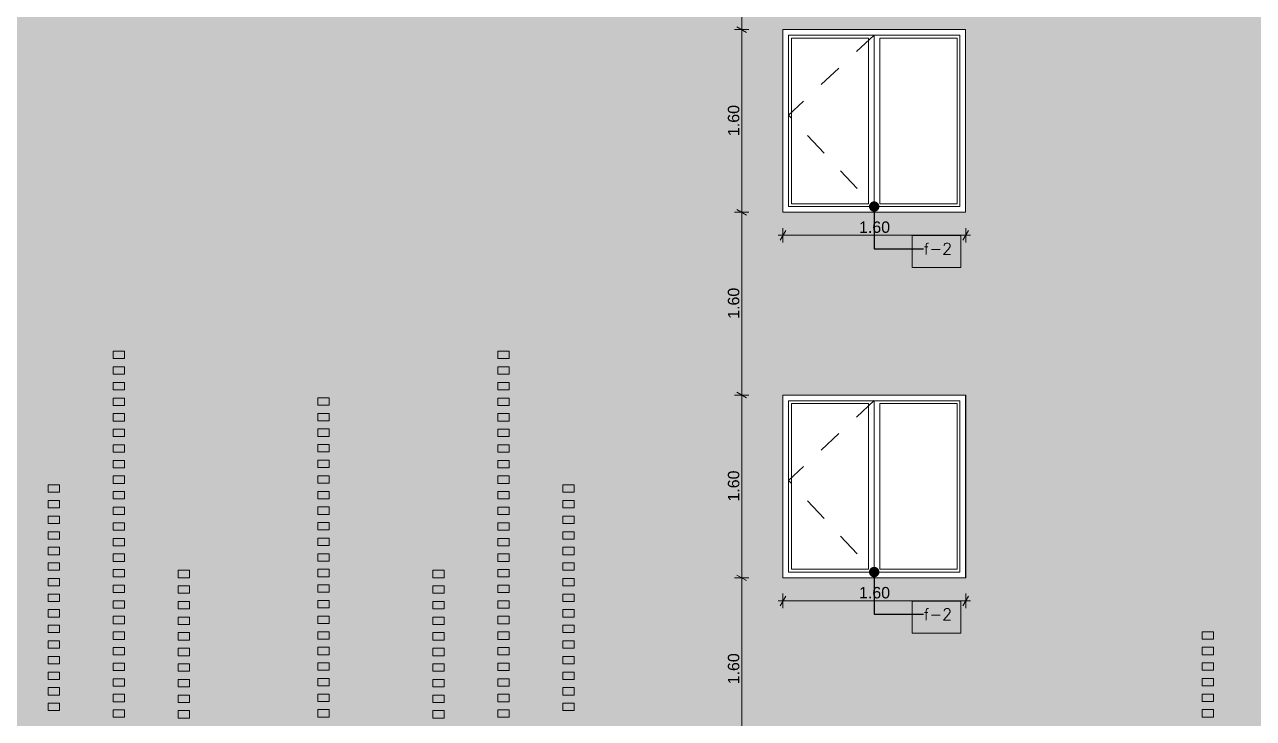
# Model space of a CAD drawing. Header units: millimetres. Extents: x 475616349 to 476941521, y 4620115302 to 4621446928.
# Drawn here: x 476663618 to 476674379, y 4620478910 to 4620484984 of the extents above; entities that cross this region are included whole.
import ezdxf

# ---------------------------------------------------------------- set-up
doc = ezdxf.new("R2010")
doc.units = ezdxf.units.MM
doc.header["$MEASUREMENT"] = 0
doc.linetypes.add('Dashed', pattern=[423.333333, 211.666667, -211.666667])
for name, color, linetype, lineweight in [('0_Pen_No__7_Pen_No__250', 7, 'Continuous', 0), ('2D Drafting - General_Pen_No__7_Pen_No__250', 7, 'Continuous', 0), ('New_2D Drafting - General_Pen_No__2_Pen_No__250', 7, 'Continuous', 0), ('New_2D Drafting - General_Pen_No__30_Pen_No__9_Pen_No__9_Pen_No__7', 7, 'Continuous', 0), ('New_Structural - Bearing_Pen_No__250', 7, 'Continuous', 0), ('New_zoma_Pen_No__4', 7, 'Continuous', 0), ('New_zoma_Pen_No__7', 7, 'Continuous', 0), ('Structural - Bearing_Pen_No__7_Pen_No__7_Pen_No__250', 7, 'Continuous', 0), ('zoma_Pen_No__142', 142, 'Continuous', 0)]:
    doc.layers.add(name, color=color, linetype=linetype, lineweight=lineweight)
doc.layers.add('New_2D Drafting - General_Pen_No__30_Pen_No__9_Pen_No__9_Pen_No__254', color=7, linetype='Continuous', lineweight=0, true_color=0xcccccc)
doc.layers.add('New_zoma', color=7, linetype='Continuous')
doc.layers.add('zoma', color=7, linetype='Continuous')
doc.styles.add('GENERATED_STYLE_1', font='arial.ttf')
doc.styles.add('GENERATED_STYLE_2', font='arial.ttf')
doc.dimstyles.new('GENERATED_STYLE__1', dxfattribs={"dimtxt": 200, "dimasz": 64.421331, "dimexe": 0.18, "dimexo": 3, "dimgap": 0.09, "dimtad": 1, "dimtih": 1, "dimtoh": 1, "dimlfac": 0.001, "dimzin": 0, "dimdsep": 46, "dimtxsty": 'GENERATED_STYLE_2', "dimblk": 'ARROWHEAD_2', "dimblk1": 'ARROWHEAD_2', "dimblk2": 'ARROWHEAD_2', "dimcen": 0.09, "dimclrd": 142, "dimclre": 142, "dimclrt": 142, "dimadec": 0, "dimazin": 0, "dimtfac": 1, "dimtdec": 4, "dimtmove": 0, "dimatfit": 3, "dimfxl": 1, "dimtolj": 1, "dimtzin": 0, "dimarcsym": 0})
doc.dimstyles.new('GENERATED_STYLE__18', dxfattribs={"dimtxt": 100, "dimasz": 64.421331, "dimexe": 0.18, "dimexo": 3, "dimgap": 0.09, "dimtad": 1, "dimtih": 1, "dimtoh": 1, "dimlfac": 0.001, "dimzin": 0, "dimdsep": 46, "dimtxsty": 'GENERATED_STYLE_1', "dimblk": 'ARROWHEAD_2', "dimblk1": 'ARROWHEAD_2', "dimblk2": 'ARROWHEAD_2', "dimcen": 0.09, "dimclrd": 7, "dimclre": 7, "dimclrt": 7, "dimadec": 0, "dimazin": 0, "dimtfac": 1, "dimtdec": 4, "dimtmove": 0, "dimatfit": 3, "dimfxl": 1, "dimtolj": 1, "dimtzin": 0, "dimarcsym": 0})
doc.dimstyles.new('GENERATED_STYLE__19', dxfattribs={"dimtxt": 100, "dimasz": 64.421331, "dimexe": 0.18, "dimexo": 3, "dimgap": 0.09, "dimtad": 1, "dimlfac": 0.001, "dimzin": 0, "dimdsep": 46, "dimtxsty": 'GENERATED_STYLE_1', "dimblk": 'ARROWHEAD_2', "dimblk1": 'ARROWHEAD_2', "dimblk2": 'ARROWHEAD_2', "dimcen": 0.09, "dimclrd": 7, "dimclre": 7, "dimclrt": 7, "dimadec": 0, "dimazin": 0, "dimtfac": 1, "dimtdec": 4, "dimtmove": 0, "dimatfit": 3, "dimfxl": 1, "dimtolj": 1, "dimtzin": 0, "dimarcsym": 0})
doc.dimstyles.new('GENERATED_STYLE__48', dxfattribs={"dimtxt": 0.18, "dimasz": 182.4, "dimexe": 0.18, "dimexo": 0.0625, "dimgap": 0.09, "dimtad": 0, "dimtih": 1, "dimtoh": 1, "dimdec": 4, "dimzin": 0, "dimdsep": 46, "dimcen": 0.09, "dimadec": 0, "dimazin": 0, "dimtfac": 1, "dimtdec": 4, "dimtmove": 0, "dimatfit": 3, "dimldrblk": 'ARROWHEAD_11', "dimfxl": 1, "dimtolj": 1, "dimtzin": 0, "dimarcsym": 0})

# ---------------------------------------------------------------- blocks, each defined once
blk = doc.blocks.new('*D192', base_point=(476577134, 4620325126))
at = {"layer": 'zoma_Pen_No__142', "color": 142, "linetype": 'Continuous', "lineweight": 0, "transparency": 16777216}
for p, q in [((476672234, 4620468749), (476672283, 4620468834)), ((476672259, 4620468855), (476672259, 4620468728)), ((476678734, 4620468749), (476678783, 4620468834)), ((476678758, 4620468855), (476678758, 4620468728)), ((476678758, 4620468791), (476672259, 4620468791))]:
    blk.add_line(p, q, dxfattribs=at)
at = {"layer": 'zoma_Pen_No__142', "color": 142, "lineweight": 0, "transparency": 16777216, "char_height": 200, "attachment_point": 7, "style": 'GENERATED_STYLE_2'}
for s, insert in [('\\A1;{\\pql;\\fArial CYR|b0|i0|c204|p34;0.40}', (476672283, 4620468831)), ('\\A1;{\\pql;\\fArial CYR|b0|i0|c204|p34;6.50}', (476675242, 4620468831))]:
    blk.add_mtext(s, dxfattribs=dict(at, insert=insert))
blk = doc.blocks.new('ARROWHEAD_2')
at = {"color": 0, "linetype": 'Continuous', "lineweight": 0}
for p, q in [((0, 0), (-1, 0)), ((-0.38, -0.66), (0.38, 0.66))]:
    blk.add_line(p, q, dxfattribs=at)
blk = doc.blocks.new('*D193', base_point=(476577134, 4620325126))
at = {"layer": 'zoma_Pen_No__142', "color": 142, "linetype": 'Continuous', "lineweight": 0, "transparency": 16777216}
for p, q in [((476671835, 4620468749), (476671884, 4620468834)), ((476671859, 4620468855), (476671859, 4620468728)), ((476672234, 4620468749), (476672283, 4620468834)), ((476672259, 4620468855), (476672259, 4620468728)), ((476672259, 4620468791), (476671859, 4620468791))]:
    blk.add_line(p, q, dxfattribs=at)
blk = doc.blocks.new('*D1081', base_point=(476577134, 4620325126))
at = {"layer": 'New_zoma_Pen_No__4', "color": 7, "linetype": 'Continuous', "lineweight": 0, "transparency": 16777216}
for p, q in [((476669961, 4620480141), (476669834, 4620480141)), ((476669855, 4620480165), (476669940, 4620480116)), ((476669898, 4620478541), (476669898, 4620480141)), ((476669961, 4620478541), (476669834, 4620478541)), ((476669855, 4620478565), (476669940, 4620478516))]:
    blk.add_line(p, q, dxfattribs=at)
at = {"layer": 'New_zoma_Pen_No__7', "color": 7, "lineweight": 0, "transparency": 16777216, "insert": (476669878, 4620479208), "char_height": 100, "attachment_point": 7, "rotation": 90, "style": 'GENERATED_STYLE_1'}
blk.add_mtext('\\A1;{\\pql;\\fArial|b0|i0|c0|p34;1.60}', dxfattribs=at)
blk = doc.blocks.new('*D1082', base_point=(476577134, 4620325126))
at = {"layer": 'New_zoma_Pen_No__4', "color": 7, "linetype": 'Continuous', "lineweight": 0, "transparency": 16777216}
for p, q in [((476669961, 4620481741), (476669834, 4620481741)), ((476669855, 4620481765), (476669940, 4620481716)), ((476669898, 4620480141), (476669898, 4620481741)), ((476669961, 4620480141), (476669834, 4620480141)), ((476669855, 4620480165), (476669940, 4620480116))]:
    blk.add_line(p, q, dxfattribs=at)
at = {"layer": 'New_zoma_Pen_No__7', "color": 7, "lineweight": 0, "transparency": 16777216, "insert": (476669878, 4620480808), "char_height": 100, "attachment_point": 7, "rotation": 90, "style": 'GENERATED_STYLE_1'}
blk.add_mtext('\\A1;{\\pql;\\fArial|b0|i0|c0|p34;1.60}', dxfattribs=at)
blk = doc.blocks.new('*D1083', base_point=(476577134, 4620325126))
at = {"layer": 'New_zoma_Pen_No__4', "color": 7, "linetype": 'Continuous', "lineweight": 0, "transparency": 16777216}
for p, q in [((476669961, 4620483341), (476669834, 4620483341)), ((476669855, 4620483365), (476669940, 4620483316)), ((476669898, 4620481741), (476669898, 4620483341)), ((476669961, 4620481741), (476669834, 4620481741)), ((476669855, 4620481765), (476669940, 4620481716))]:
    blk.add_line(p, q, dxfattribs=at)
at = {"layer": 'New_zoma_Pen_No__7', "color": 7, "lineweight": 0, "transparency": 16777216, "insert": (476669878, 4620482408), "char_height": 100, "attachment_point": 7, "rotation": 90, "style": 'GENERATED_STYLE_1'}
blk.add_mtext('\\A1;{\\pql;\\fArial|b0|i0|c0|p34;1.60}', dxfattribs=at)
blk = doc.blocks.new('*D1084', base_point=(476577134, 4620325126))
at = {"layer": 'New_zoma_Pen_No__4', "color": 7, "linetype": 'Continuous', "lineweight": 0, "transparency": 16777216}
for p, q in [((476669855, 4620484965), (476669940, 4620484916)), ((476669961, 4620484941), (476669834, 4620484941)), ((476669898, 4620483341), (476669898, 4620484941)), ((476669961, 4620483341), (476669834, 4620483341)), ((476669855, 4620483365), (476669940, 4620483316))]:
    blk.add_line(p, q, dxfattribs=at)
at = {"layer": 'New_zoma_Pen_No__7', "color": 7, "lineweight": 0, "transparency": 16777216, "insert": (476669878, 4620484008), "char_height": 100, "attachment_point": 7, "rotation": 90, "style": 'GENERATED_STYLE_1'}
blk.add_mtext('\\A1;{\\pql;\\fArial|b0|i0|c0|p34;1.60}', dxfattribs=at)
blk = doc.blocks.new('*D1085', base_point=(476577134, 4620325126))
at = {"layer": 'New_zoma_Pen_No__4', "color": 7, "linetype": 'Continuous', "lineweight": 0, "transparency": 16777216}
for p, q in [((476669961, 4620486040), (476669834, 4620486040)), ((476669940, 4620486016), (476669855, 4620486065)), ((476669898, 4620486040), (476669898, 4620486082)), ((476669898, 4620484941), (476669898, 4620486040)), ((476669855, 4620484965), (476669940, 4620484916)), ((476669961, 4620484941), (476669834, 4620484941))]:
    blk.add_line(p, q, dxfattribs=at)
at = {"layer": 'New_zoma_Pen_No__7', "color": 7, "lineweight": 0, "transparency": 16777216, "insert": (476669878, 4620485358), "char_height": 100, "attachment_point": 7, "rotation": 90, "style": 'GENERATED_STYLE_1'}
blk.add_mtext('\\A1;{\\pql;\\fArial|b0|i0|c0|p34;1.10}', dxfattribs=at)
blk = doc.blocks.new('*D1090', base_point=(476577134, 4620325126))
at = {"layer": 'New_zoma_Pen_No__4', "color": 7, "linetype": 'Continuous', "lineweight": 0, "transparency": 16777216}
for p, q in [((476670217, 4620479939), (476670259, 4620479939)), ((476670283, 4620479981), (476670234, 4620479896)), ((476670259, 4620479875), (476670259, 4620480002)), ((476670259, 4620479939), (476671859, 4620479939)), ((476671834, 4620479896), (476671883, 4620479981)), ((476671859, 4620479875), (476671859, 4620480002)), ((476671859, 4620479939), (476671900, 4620479939))]:
    blk.add_line(p, q, dxfattribs=at)
at = {"layer": 'New_zoma_Pen_No__7', "color": 7, "lineweight": 0, "transparency": 16777216, "insert": (476670925, 4620479959), "char_height": 100, "attachment_point": 7, "style": 'GENERATED_STYLE_1'}
blk.add_mtext('\\A1;{\\pql;\\fArial|b0|i0|c0|p34;1.60}', dxfattribs=at)
blk = doc.blocks.new('*D1091', base_point=(476577134, 4620325126))
at = {"layer": 'New_zoma_Pen_No__4', "color": 7, "linetype": 'Continuous', "lineweight": 0, "transparency": 16777216}
for p, q in [((476670217, 4620483139), (476670259, 4620483139)), ((476670283, 4620483181), (476670234, 4620483096)), ((476670259, 4620483075), (476670259, 4620483202)), ((476670259, 4620483139), (476671859, 4620483139)), ((476671834, 4620483096), (476671883, 4620483181)), ((476671859, 4620483075), (476671859, 4620483202)), ((476671859, 4620483139), (476671900, 4620483139))]:
    blk.add_line(p, q, dxfattribs=at)
at = {"layer": 'New_zoma_Pen_No__7', "color": 7, "lineweight": 0, "transparency": 16777216, "insert": (476670925, 4620483159), "char_height": 100, "attachment_point": 7, "style": 'GENERATED_STYLE_1'}
blk.add_mtext('\\A1;{\\pql;\\fArial|b0|i0|c0|p34;1.60}', dxfattribs=at)
blk = doc.blocks.new('ARROWHEAD_11')
at = {"color": 0, "linetype": 'Continuous', "lineweight": 0}
blk.add_line((0, 0), (-1, 0), dxfattribs=at)
at = {"color": 0, "linetype": 'Continuous', "lineweight": 0, "const_width": 0.25, "flags": 128}
blk.add_lwpolyline([(-0.125, 0, 1), (0.125, 0, 1)], format="xyb", close=True, dxfattribs=at)

msp = doc.modelspace()

# ---------------------------------------------------------------- hatches: boundary and pattern name
at = {"layer": 'New_2D Drafting - General_Pen_No__30_Pen_No__9_Pen_No__9_Pen_No__254', "linetype": 'Continuous', "lineweight": 0, "true_color": 0xcccccc}
h = msp.add_hatch(dxfattribs=at)
h.set_pattern_fill('BRICK___RUNNING_BOND', color=254, style=0, pattern_type=2)
h.set_pattern_definition([(180, (476668558.68, 4620481050.07), (0, 66.64), []), (90, (476668558.68, 4620481050.07), (244.8, 0), [66.64, -66.64]), (90, (476668436.28, 4620481116.7), (244.8, 0), [66.64, -66.64])])
h.paths.add_polyline_path([(476661388.326, 4620485580.856), (476661388.319, 4620475470.855), (476661458.723, 4620475470.855), (476661458.723, 4620472841.511), (476661463.277, 4620472840.855), (476679158.384, 4620472840.855), (476679228.383, 4620472840.855), (476679228.383, 4620476040.844), (476679228.383, 4620486040.451), (476661388.326, 4620486040.447)])
h.paths.add_polyline_path([(476670258.087, 4620478540.855), (476671858.52, 4620478540.855), (476671858.52, 4620476940.855), (476670258.087, 4620476940.855)], flags=0)
h.paths.add_polyline_path([(476670258.52, 4620483340.854), (476671858.52, 4620483340.854), (476671858.52, 4620484940.854), (476670258.52, 4620484940.854)], flags=0)
h.paths.add_polyline_path([(476671858.953, 4620480140.855), (476670258.52, 4620480140.855), (476670258.52, 4620481740.855), (476671858.953, 4620481740.855)], flags=0)
h.paths.add_polyline_path([(476671858.52, 4620473740.854), (476671858.52, 4620475340.855), (476670258.52, 4620475340.855), (476670258.52, 4620473740.854)], flags=0)

# ---------------------------------------------------------------- linework, layer by layer
at = {"layer": '0_Pen_No__7_Pen_No__250', "color": 7, "linetype": 'Continuous', "lineweight": 0, "flags": 128}
for points in [[(476670258.52, 4620484940.855), (476671858.52, 4620484940.855), (476671858.52, 4620483340.855), (476670258.52, 4620483340.855)], [(476670258.52, 4620481740.855), (476671858.52, 4620481740.855), (476671858.52, 4620480140.855), (476670258.52, 4620480140.855)]]:
    msp.add_lwpolyline(points, close=True, dxfattribs=at)
at = {"layer": '2D Drafting - General_Pen_No__7_Pen_No__250', "color": 7, "linetype": 'Dashed', "lineweight": 0, "flags": 128}
for points in [[(476671058.143, 4620484891.45), (476670307.972, 4620484191.634), (476671057.706, 4620483390.855)], [(476671058.143, 4620481691.45), (476670307.972, 4620480991.634), (476671057.706, 4620480190.855)]]:
    msp.add_lwpolyline(points, dxfattribs=at)
at = {"layer": 'New_2D Drafting - General_Pen_No__2_Pen_No__250', "color": 7, "linetype": 'Continuous', "lineweight": 0, "flags": 128}
for points in [[(476671390.357, 4620483136.486), (476671815.357, 4620483136.486), (476671815.357, 4620482856.798), (476671390.357, 4620482856.798)], [(476671390.357, 4620479936.486), (476671815.357, 4620479936.486), (476671815.357, 4620479656.798), (476671390.357, 4620479656.798)]]:
    msp.add_lwpolyline(points, close=True, dxfattribs=at)
at = {"layer": 'New_2D Drafting - General_Pen_No__30_Pen_No__9_Pen_No__9_Pen_No__7', "color": 7, "linetype": 'Continuous', "lineweight": 0, "flags": 128}
for points in [[(476670258.52, 4620483340.854), (476671858.52, 4620483340.854), (476671858.52, 4620484940.854), (476670258.52, 4620484940.854)], [(476671858.953, 4620480140.855), (476670258.52, 4620480140.855), (476670258.52, 4620481740.855), (476671858.953, 4620481740.855)]]:
    msp.add_lwpolyline(points, close=True, dxfattribs=at)
at = {"layer": 'New_Structural - Bearing_Pen_No__250', "color": 7, "linetype": 'Continuous', "lineweight": 0}
for p, q in [((476664393.813, 4620482124.277), (476664493.486, 4620482124.277)), ((476664393.813, 4620482059.277), (476664393.813, 4620482124.277)), ((476664393.813, 4620482059.277), (476664493.486, 4620482059.277)), ((476664493.486, 4620482059.277), (476664493.486, 4620482124.277)), ((476667761.335, 4620482059.277), (476667761.335, 4620482124.277)), ((476667861.007, 4620482124.277), (476667761.335, 4620482124.277)), ((476667861.007, 4620482059.277), (476667761.335, 4620482059.277)), ((476667861.007, 4620482059.277), (476667861.007, 4620482124.277)), ((476664393.813, 4620481987.76), (476664493.486, 4620481987.76)), ((476664393.813, 4620481922.76), (476664393.813, 4620481987.76)), ((476664493.486, 4620481922.76), (476664493.486, 4620481987.76)), ((476667761.335, 4620481922.76), (476667761.335, 4620481987.76)), ((476667861.007, 4620481987.76), (476667761.335, 4620481987.76)), ((476667861.007, 4620481922.76), (476667861.007, 4620481987.76)), ((476664393.813, 4620481922.76), (476664493.486, 4620481922.76)), ((476664393.813, 4620481851.243), (476664493.486, 4620481851.243)), ((476664393.813, 4620481786.243), (476664393.813, 4620481851.243)), ((476664493.486, 4620481786.243), (476664493.486, 4620481851.243)), ((476667861.007, 4620481922.76), (476667761.335, 4620481922.76)), ((476667761.335, 4620481786.243), (476667761.335, 4620481851.243)), ((476667861.007, 4620481851.243), (476667761.335, 4620481851.243)), ((476667861.007, 4620481786.243), (476667861.007, 4620481851.243)), ((476664393.813, 4620481786.243), (476664493.486, 4620481786.243)), ((476667861.007, 4620481786.243), (476667761.335, 4620481786.243)), ((476664393.813, 4620481714.725), (476664493.486, 4620481714.725)), ((476664393.813, 4620481649.725), (476664393.813, 4620481714.725)), ((476664393.813, 4620481649.725), (476664493.486, 4620481649.725)), ((476664493.486, 4620481649.725), (476664493.486, 4620481714.725)), ((476666186.277, 4620481651.753), (476666186.277, 4620481716.753)), ((476666285.949, 4620481716.753), (476666186.277, 4620481716.753)), ((476666285.949, 4620481651.753), (476666186.277, 4620481651.753)), ((476666285.949, 4620481651.753), (476666285.949, 4620481716.753)), ((476667761.335, 4620481649.725), (476667761.335, 4620481714.725)), ((476667861.007, 4620481714.725), (476667761.335, 4620481714.725)), ((476667861.007, 4620481649.725), (476667761.335, 4620481649.725)), ((476667861.007, 4620481649.725), (476667861.007, 4620481714.725)), ((476664393.813, 4620481578.208), (476664493.486, 4620481578.208)), ((476664393.813, 4620481513.208), (476664393.813, 4620481578.208)), ((476664393.813, 4620481513.208), (476664493.486, 4620481513.208)), ((476664493.486, 4620481513.208), (476664493.486, 4620481578.208)), ((476666186.277, 4620481515.236), (476666186.277, 4620481580.236)), ((476666285.949, 4620481580.236), (476666186.277, 4620481580.236)), ((476666285.949, 4620481515.236), (476666186.277, 4620481515.236)), ((476666285.949, 4620481515.236), (476666285.949, 4620481580.236)), ((476667761.335, 4620481513.208), (476667761.335, 4620481578.208)), ((476667861.007, 4620481578.208), (476667761.335, 4620481578.208)), ((476667861.007, 4620481513.208), (476667761.335, 4620481513.208)), ((476667861.007, 4620481513.208), (476667861.007, 4620481578.208)), ((476664393.813, 4620481441.691), (476664493.486, 4620481441.691)), ((476664393.813, 4620481376.691), (476664393.813, 4620481441.691)), ((476664493.486, 4620481376.691), (476664493.486, 4620481441.691)), ((476666186.277, 4620481378.719), (476666186.277, 4620481443.719)), ((476666285.949, 4620481443.719), (476666186.277, 4620481443.719)), ((476666285.949, 4620481378.719), (476666285.949, 4620481443.719)), ((476667761.335, 4620481376.691), (476667761.335, 4620481441.691)), ((476667861.007, 4620481441.691), (476667761.335, 4620481441.691)), ((476667861.007, 4620481376.691), (476667861.007, 4620481441.691)), ((476664393.813, 4620481376.691), (476664493.486, 4620481376.691)), ((476664393.813, 4620481305.173), (476664493.486, 4620481305.173)), ((476664393.813, 4620481240.173), (476664393.813, 4620481305.173)), ((476664493.486, 4620481240.173), (476664493.486, 4620481305.173)), ((476666285.949, 4620481378.719), (476666186.277, 4620481378.719)), ((476666186.277, 4620481242.201), (476666186.277, 4620481307.201)), ((476666285.949, 4620481307.201), (476666186.277, 4620481307.201)), ((476666285.949, 4620481242.201), (476666285.949, 4620481307.201)), ((476667861.007, 4620481376.691), (476667761.335, 4620481376.691)), ((476667761.335, 4620481240.173), (476667761.335, 4620481305.173)), ((476667861.007, 4620481305.173), (476667761.335, 4620481305.173)), ((476667861.007, 4620481240.173), (476667861.007, 4620481305.173)), ((476664393.813, 4620481240.173), (476664493.486, 4620481240.173)), ((476666285.949, 4620481242.201), (476666186.277, 4620481242.201)), ((476667861.007, 4620481240.173), (476667761.335, 4620481240.173)), ((476664393.813, 4620481168.656), (476664493.486, 4620481168.656)), ((476664393.813, 4620481103.656), (476664393.813, 4620481168.656)), ((476664393.813, 4620481103.656), (476664493.486, 4620481103.656)), ((476664493.486, 4620481103.656), (476664493.486, 4620481168.656)), ((476666186.277, 4620481105.684), (476666186.277, 4620481170.684)), ((476666285.949, 4620481170.684), (476666186.277, 4620481170.684)), ((476666285.949, 4620481105.684), (476666186.277, 4620481105.684)), ((476666285.949, 4620481105.684), (476666285.949, 4620481170.684)), ((476667761.335, 4620481103.656), (476667761.335, 4620481168.656)), ((476667861.007, 4620481168.656), (476667761.335, 4620481168.656)), ((476667861.007, 4620481103.656), (476667761.335, 4620481103.656)), ((476667861.007, 4620481103.656), (476667861.007, 4620481168.656)), ((476664393.813, 4620481032.139), (476664493.486, 4620481032.139)), ((476664393.813, 4620480967.139), (476664393.813, 4620481032.139)), ((476664493.486, 4620480967.139), (476664493.486, 4620481032.139)), ((476666186.277, 4620480969.167), (476666186.277, 4620481034.167)), ((476666285.949, 4620481034.167), (476666186.277, 4620481034.167)), ((476666285.949, 4620480969.167), (476666285.949, 4620481034.167)), ((476667761.335, 4620480967.139), (476667761.335, 4620481032.139)), ((476667861.007, 4620481032.139), (476667761.335, 4620481032.139)), ((476667861.007, 4620480967.139), (476667861.007, 4620481032.139)), ((476663824.141, 4620480954.104), (476663923.813, 4620480954.104)), ((476663824.141, 4620480889.104), (476663824.141, 4620480954.104)), ((476663824.141, 4620480889.104), (476663923.813, 4620480889.104)), ((476663923.813, 4620480889.104), (476663923.813, 4620480954.104)), ((476664393.813, 4620480967.139), (476664493.486, 4620480967.139)), ((476664393.813, 4620480895.622), (476664493.486, 4620480895.622)), ((476664393.813, 4620480830.622), (476664393.813, 4620480895.622)), ((476664493.486, 4620480830.622), (476664493.486, 4620480895.622)), ((476666285.949, 4620480969.167), (476666186.277, 4620480969.167)), ((476666186.277, 4620480832.649), (476666186.277, 4620480897.649)), ((476666285.949, 4620480897.649), (476666186.277, 4620480897.649)), ((476666285.949, 4620480832.649), (476666285.949, 4620480897.649)), ((476667861.007, 4620480967.139), (476667761.335, 4620480967.139)), ((476667761.335, 4620480830.622), (476667761.335, 4620480895.622)), ((476667861.007, 4620480895.622), (476667761.335, 4620480895.622)), ((476667861.007, 4620480830.622), (476667861.007, 4620480895.622)), ((476668331.007, 4620480889.104), (476668331.007, 4620480954.104)), ((476668430.679, 4620480954.104), (476668331.007, 4620480954.104)), ((476668430.679, 4620480889.104), (476668331.007, 4620480889.104)), ((476668430.679, 4620480889.104), (476668430.679, 4620480954.104)), ((476663824.141, 4620480817.587), (476663923.813, 4620480817.587)), ((476663824.141, 4620480752.587), (476663824.141, 4620480817.587)), ((476663923.813, 4620480752.587), (476663923.813, 4620480817.587)), ((476664393.813, 4620480830.622), (476664493.486, 4620480830.622)), ((476664393.813, 4620480759.104), (476664493.486, 4620480759.104)), ((476664393.813, 4620480694.104), (476664393.813, 4620480759.104)), ((476664493.486, 4620480694.104), (476664493.486, 4620480759.104)), ((476666285.949, 4620480832.649), (476666186.277, 4620480832.649)), ((476666186.277, 4620480696.132), (476666186.277, 4620480761.132)), ((476666285.949, 4620480761.132), (476666186.277, 4620480761.132)), ((476666285.949, 4620480696.132), (476666285.949, 4620480761.132)), ((476667861.007, 4620480830.622), (476667761.335, 4620480830.622)), ((476667761.335, 4620480694.104), (476667761.335, 4620480759.104)), ((476667861.007, 4620480759.104), (476667761.335, 4620480759.104)), ((476667861.007, 4620480694.104), (476667861.007, 4620480759.104)), ((476668331.007, 4620480752.587), (476668331.007, 4620480817.587)), ((476668430.679, 4620480817.587), (476668331.007, 4620480817.587)), ((476668430.679, 4620480752.587), (476668430.679, 4620480817.587)), ((476663824.141, 4620480752.587), (476663923.813, 4620480752.587)), ((476663824.141, 4620480681.07), (476663923.813, 4620480681.07)), ((476663824.141, 4620480616.07), (476663824.141, 4620480681.07)), ((476663923.813, 4620480616.07), (476663923.813, 4620480681.07)), ((476664393.813, 4620480694.104), (476664493.486, 4620480694.104)), ((476666285.949, 4620480696.132), (476666186.277, 4620480696.132)), ((476667861.007, 4620480694.104), (476667761.335, 4620480694.104)), ((476668430.679, 4620480752.587), (476668331.007, 4620480752.587)), ((476668331.007, 4620480616.07), (476668331.007, 4620480681.07)), ((476668430.679, 4620480681.07), (476668331.007, 4620480681.07)), ((476668430.679, 4620480616.07), (476668430.679, 4620480681.07)), ((476663824.141, 4620480616.07), (476663923.813, 4620480616.07)), ((476663824.141, 4620480544.553), (476663923.813, 4620480544.553)), ((476663824.141, 4620480479.553), (476663824.141, 4620480544.553)), ((476663923.813, 4620480479.553), (476663923.813, 4620480544.553)), ((476664393.813, 4620480622.587), (476664493.486, 4620480622.587)), ((476664393.813, 4620480557.587), (476664393.813, 4620480622.587)), ((476664393.813, 4620480557.587), (476664493.486, 4620480557.587)), ((476664493.486, 4620480557.587), (476664493.486, 4620480622.587)), ((476666186.277, 4620480559.615), (476666186.277, 4620480624.615)), ((476666285.949, 4620480624.615), (476666186.277, 4620480624.615)), ((476666285.949, 4620480559.615), (476666186.277, 4620480559.615)), ((476666285.949, 4620480559.615), (476666285.949, 4620480624.615)), ((476667761.335, 4620480557.587), (476667761.335, 4620480622.587)), ((476667861.007, 4620480622.587), (476667761.335, 4620480622.587)), ((476667861.007, 4620480557.587), (476667761.335, 4620480557.587)), ((476667861.007, 4620480557.587), (476667861.007, 4620480622.587)), ((476668430.679, 4620480616.07), (476668331.007, 4620480616.07)), ((476668331.007, 4620480479.553), (476668331.007, 4620480544.553)), ((476668430.679, 4620480544.553), (476668331.007, 4620480544.553)), ((476668430.679, 4620480479.553), (476668430.679, 4620480544.553)), ((476663824.141, 4620480479.553), (476663923.813, 4620480479.553)), ((476664393.813, 4620480486.07), (476664493.486, 4620480486.07)), ((476664393.813, 4620480421.07), (476664393.813, 4620480486.07)), ((476664493.486, 4620480421.07), (476664493.486, 4620480486.07)), ((476666186.277, 4620480423.098), (476666186.277, 4620480488.098)), ((476666285.949, 4620480488.098), (476666186.277, 4620480488.098)), ((476666285.949, 4620480423.098), (476666285.949, 4620480488.098)), ((476667761.335, 4620480421.07), (476667761.335, 4620480486.07)), ((476667861.007, 4620480486.07), (476667761.335, 4620480486.07)), ((476667861.007, 4620480421.07), (476667861.007, 4620480486.07)), ((476668430.679, 4620480479.553), (476668331.007, 4620480479.553)), ((476663824.141, 4620480408.035), (476663923.813, 4620480408.035)), ((476663824.141, 4620480343.035), (476663824.141, 4620480408.035)), ((476663824.141, 4620480343.035), (476663923.813, 4620480343.035)), ((476663923.813, 4620480343.035), (476663923.813, 4620480408.035)), ((476664393.813, 4620480421.07), (476664493.486, 4620480421.07)), ((476664393.813, 4620480349.553), (476664493.486, 4620480349.553)), ((476664393.813, 4620480284.553), (476664393.813, 4620480349.553)), ((476664493.486, 4620480284.553), (476664493.486, 4620480349.553)), ((476666285.949, 4620480423.098), (476666186.277, 4620480423.098)), ((476666186.277, 4620480286.58), (476666186.277, 4620480351.58)), ((476666285.949, 4620480351.58), (476666186.277, 4620480351.58)), ((476666285.949, 4620480286.58), (476666285.949, 4620480351.58)), ((476667861.007, 4620480421.07), (476667761.335, 4620480421.07)), ((476667761.335, 4620480284.553), (476667761.335, 4620480349.553)), ((476667861.007, 4620480349.553), (476667761.335, 4620480349.553)), ((476667861.007, 4620480284.553), (476667861.007, 4620480349.553)), ((476668331.007, 4620480343.035), (476668331.007, 4620480408.035)), ((476668430.679, 4620480408.035), (476668331.007, 4620480408.035)), ((476668430.679, 4620480343.035), (476668331.007, 4620480343.035)), ((476668430.679, 4620480343.035), (476668430.679, 4620480408.035)), ((476663824.141, 4620480271.518), (476663923.813, 4620480271.518)), ((476663824.141, 4620480206.518), (476663824.141, 4620480271.518)), ((476663923.813, 4620480206.518), (476663923.813, 4620480271.518)), ((476664393.813, 4620480284.553), (476664493.486, 4620480284.553)), ((476666285.949, 4620480286.58), (476666186.277, 4620480286.58)), ((476667861.007, 4620480284.553), (476667761.335, 4620480284.553)), ((476668331.007, 4620480206.518), (476668331.007, 4620480271.518)), ((476668430.679, 4620480271.518), (476668331.007, 4620480271.518)), ((476668430.679, 4620480206.518), (476668430.679, 4620480271.518)), ((476663824.141, 4620480206.518), (476663923.813, 4620480206.518)), ((476663824.141, 4620480135.001), (476663923.813, 4620480135.001)), ((476663824.141, 4620480070.001), (476663824.141, 4620480135.001)), ((476663923.813, 4620480070.001), (476663923.813, 4620480135.001)), ((476664393.813, 4620480213.035), (476664493.486, 4620480213.035)), ((476664393.813, 4620480148.035), (476664393.813, 4620480213.035)), ((476664393.813, 4620480148.035), (476664493.486, 4620480148.035)), ((476664493.486, 4620480148.035), (476664493.486, 4620480213.035)), ((476664963.486, 4620480206.518), (476665063.158, 4620480206.518)), ((476664963.486, 4620480141.518), (476664963.486, 4620480206.518)), ((476664963.486, 4620480141.518), (476665063.158, 4620480141.518)), ((476665063.158, 4620480141.518), (476665063.158, 4620480206.518)), ((476666186.277, 4620480150.063), (476666186.277, 4620480215.063)), ((476666285.949, 4620480215.063), (476666186.277, 4620480215.063)), ((476666285.949, 4620480150.063), (476666186.277, 4620480150.063)), ((476666285.949, 4620480150.063), (476666285.949, 4620480215.063)), ((476667191.662, 4620480141.518), (476667191.662, 4620480206.518)), ((476667291.335, 4620480206.518), (476667191.662, 4620480206.518)), ((476667291.335, 4620480141.518), (476667191.662, 4620480141.518)), ((476667291.335, 4620480141.518), (476667291.335, 4620480206.518)), ((476667761.335, 4620480148.035), (476667761.335, 4620480213.035)), ((476667861.007, 4620480213.035), (476667761.335, 4620480213.035)), ((476667861.007, 4620480148.035), (476667761.335, 4620480148.035)), ((476667861.007, 4620480148.035), (476667861.007, 4620480213.035)), ((476668430.679, 4620480206.518), (476668331.007, 4620480206.518)), ((476668331.007, 4620480070.001), (476668331.007, 4620480135.001)), ((476668430.679, 4620480135.001), (476668331.007, 4620480135.001)), ((476668430.679, 4620480070.001), (476668430.679, 4620480135.001)), ((476663824.141, 4620480070.001), (476663923.813, 4620480070.001)), ((476664393.813, 4620480076.518), (476664493.486, 4620480076.518)), ((476664393.813, 4620480011.518), (476664393.813, 4620480076.518)), ((476664393.813, 4620480011.518), (476664493.486, 4620480011.518)), ((476664493.486, 4620480011.518), (476664493.486, 4620480076.518)), ((476664963.486, 4620480070.001), (476665063.158, 4620480070.001)), ((476664963.486, 4620480005.001), (476664963.486, 4620480070.001)), ((476664963.486, 4620480005.001), (476665063.158, 4620480005.001)), ((476665063.158, 4620480005.001), (476665063.158, 4620480070.001)), ((476666186.277, 4620480013.546), (476666186.277, 4620480078.546)), ((476666285.949, 4620480078.546), (476666186.277, 4620480078.546)), ((476666285.949, 4620480013.546), (476666186.277, 4620480013.546)), ((476666285.949, 4620480013.546), (476666285.949, 4620480078.546)), ((476667191.662, 4620480005.001), (476667191.662, 4620480070.001)), ((476667291.335, 4620480070.001), (476667191.662, 4620480070.001)), ((476667291.335, 4620480005.001), (476667191.662, 4620480005.001)), ((476667291.335, 4620480005.001), (476667291.335, 4620480070.001)), ((476667761.335, 4620480011.518), (476667761.335, 4620480076.518)), ((476667861.007, 4620480076.518), (476667761.335, 4620480076.518)), ((476667861.007, 4620480011.518), (476667761.335, 4620480011.518)), ((476667861.007, 4620480011.518), (476667861.007, 4620480076.518)), ((476668430.679, 4620480070.001), (476668331.007, 4620480070.001)), ((476663824.141, 4620479998.483), (476663923.813, 4620479998.483)), ((476663824.141, 4620479933.483), (476663824.141, 4620479998.483)), ((476663824.141, 4620479933.483), (476663923.813, 4620479933.483)), ((476663923.813, 4620479933.483), (476663923.813, 4620479998.483)), ((476664393.813, 4620479940.001), (476664493.486, 4620479940.001)), ((476664393.813, 4620479875.001), (476664393.813, 4620479940.001)), ((476664493.486, 4620479875.001), (476664493.486, 4620479940.001)), ((476664963.486, 4620479933.483), (476665063.158, 4620479933.483)), ((476664963.486, 4620479868.483), (476664963.486, 4620479933.483)), ((476665063.158, 4620479868.483), (476665063.158, 4620479933.483)), ((476666186.277, 4620479877.028), (476666186.277, 4620479942.028)), ((476666285.949, 4620479942.028), (476666186.277, 4620479942.028)), ((476666285.949, 4620479877.028), (476666285.949, 4620479942.028)), ((476667191.662, 4620479868.483), (476667191.662, 4620479933.483)), ((476667291.335, 4620479933.483), (476667191.662, 4620479933.483)), ((476667291.335, 4620479868.483), (476667291.335, 4620479933.483)), ((476667761.335, 4620479875.001), (476667761.335, 4620479940.001)), ((476667861.007, 4620479940.001), (476667761.335, 4620479940.001)), ((476667861.007, 4620479875.001), (476667861.007, 4620479940.001)), ((476668331.007, 4620479933.483), (476668331.007, 4620479998.483)), ((476668430.679, 4620479998.483), (476668331.007, 4620479998.483)), ((476668430.679, 4620479933.483), (476668331.007, 4620479933.483)), ((476668430.679, 4620479933.483), (476668430.679, 4620479998.483)), ((476663824.141, 4620479861.966), (476663923.813, 4620479861.966)), ((476663824.141, 4620479796.966), (476663824.141, 4620479861.966)), ((476663824.141, 4620479796.966), (476663923.813, 4620479796.966)), ((476663923.813, 4620479796.966), (476663923.813, 4620479861.966)), ((476664393.813, 4620479875.001), (476664493.486, 4620479875.001)), ((476664393.813, 4620479803.483), (476664493.486, 4620479803.483)), ((476664393.813, 4620479738.483), (476664393.813, 4620479803.483)), ((476664493.486, 4620479738.483), (476664493.486, 4620479803.483)), ((476664963.486, 4620479868.483), (476665063.158, 4620479868.483)), ((476664963.486, 4620479796.966), (476665063.158, 4620479796.966)), ((476664963.486, 4620479731.966), (476664963.486, 4620479796.966)), ((476665063.158, 4620479731.966), (476665063.158, 4620479796.966)), ((476666285.949, 4620479877.028), (476666186.277, 4620479877.028)), ((476666186.277, 4620479740.511), (476666186.277, 4620479805.511)), ((476666285.949, 4620479805.511), (476666186.277, 4620479805.511)), ((476666285.949, 4620479740.511), (476666285.949, 4620479805.511)), ((476667291.335, 4620479868.483), (476667191.662, 4620479868.483)), ((476667191.662, 4620479731.966), (476667191.662, 4620479796.966)), ((476667291.335, 4620479796.966), (476667191.662, 4620479796.966)), ((476667291.335, 4620479731.966), (476667291.335, 4620479796.966)), ((476667861.007, 4620479875.001), (476667761.335, 4620479875.001)), ((476667761.335, 4620479738.483), (476667761.335, 4620479803.483)), ((476667861.007, 4620479803.483), (476667761.335, 4620479803.483)), ((476667861.007, 4620479738.483), (476667861.007, 4620479803.483)), ((476668331.007, 4620479796.966), (476668331.007, 4620479861.966)), ((476668430.679, 4620479861.966), (476668331.007, 4620479861.966)), ((476668430.679, 4620479796.966), (476668331.007, 4620479796.966)), ((476668430.679, 4620479796.966), (476668430.679, 4620479861.966)), ((476663824.141, 4620479725.449), (476663923.813, 4620479725.449)), ((476663824.141, 4620479660.449), (476663824.141, 4620479725.449)), ((476663923.813, 4620479660.449), (476663923.813, 4620479725.449)), ((476664393.813, 4620479738.483), (476664493.486, 4620479738.483)), ((476664963.486, 4620479731.966), (476665063.158, 4620479731.966)), ((476666285.949, 4620479740.511), (476666186.277, 4620479740.511)), ((476667291.335, 4620479731.966), (476667191.662, 4620479731.966)), ((476667861.007, 4620479738.483), (476667761.335, 4620479738.483)), ((476668331.007, 4620479660.449), (476668331.007, 4620479725.449)), ((476668430.679, 4620479725.449), (476668331.007, 4620479725.449)), ((476668430.679, 4620479660.449), (476668430.679, 4620479725.449)), ((476663824.141, 4620479660.449), (476663923.813, 4620479660.449)), ((476663824.141, 4620479588.932), (476663923.813, 4620479588.932)), ((476663824.141, 4620479523.932), (476663824.141, 4620479588.932)), ((476663923.813, 4620479523.932), (476663923.813, 4620479588.932)), ((476664393.813, 4620479666.966), (476664493.486, 4620479666.966)), ((476664393.813, 4620479601.966), (476664393.813, 4620479666.966)), ((476664393.813, 4620479601.966), (476664493.486, 4620479601.966)), ((476664493.486, 4620479601.966), (476664493.486, 4620479666.966)), ((476664963.486, 4620479660.449), (476665063.158, 4620479660.449)), ((476664963.486, 4620479595.449), (476664963.486, 4620479660.449)), ((476664963.486, 4620479595.449), (476665063.158, 4620479595.449)), ((476665063.158, 4620479595.449), (476665063.158, 4620479660.449)), ((476666186.277, 4620479603.994), (476666186.277, 4620479668.994)), ((476666285.949, 4620479668.994), (476666186.277, 4620479668.994)), ((476666285.949, 4620479603.994), (476666186.277, 4620479603.994)), ((476666285.949, 4620479603.994), (476666285.949, 4620479668.994)), ((476667191.662, 4620479595.449), (476667191.662, 4620479660.449)), ((476667291.335, 4620479660.449), (476667191.662, 4620479660.449)), ((476667291.335, 4620479595.449), (476667191.662, 4620479595.449)), ((476667291.335, 4620479595.449), (476667291.335, 4620479660.449)), ((476667761.335, 4620479601.966), (476667761.335, 4620479666.966)), ((476667861.007, 4620479666.966), (476667761.335, 4620479666.966)), ((476667861.007, 4620479601.966), (476667761.335, 4620479601.966)), ((476667861.007, 4620479601.966), (476667861.007, 4620479666.966)), ((476668430.679, 4620479660.449), (476668331.007, 4620479660.449)), ((476668331.007, 4620479523.932), (476668331.007, 4620479588.932)), ((476668430.679, 4620479588.932), (476668331.007, 4620479588.932)), ((476668430.679, 4620479523.932), (476668430.679, 4620479588.932)), ((476673928.814, 4620479603.994), (476673928.814, 4620479668.994)), ((476674028.486, 4620479668.994), (476673928.814, 4620479668.994)), ((476674028.486, 4620479603.994), (476673928.814, 4620479603.994)), ((476674028.486, 4620479603.994), (476674028.486, 4620479668.994)), ((476663824.141, 4620479523.932), (476663923.813, 4620479523.932)), ((476664393.813, 4620479530.449), (476664493.486, 4620479530.449)), ((476664393.813, 4620479465.449), (476664393.813, 4620479530.449)), ((476664493.486, 4620479465.449), (476664493.486, 4620479530.449)), ((476664963.486, 4620479523.932), (476665063.158, 4620479523.932)), ((476664963.486, 4620479458.932), (476664963.486, 4620479523.932)), ((476665063.158, 4620479458.932), (476665063.158, 4620479523.932)), ((476666186.277, 4620479467.477), (476666186.277, 4620479532.477)), ((476666285.949, 4620479532.477), (476666186.277, 4620479532.477)), ((476666285.949, 4620479467.477), (476666186.277, 4620479467.477)), ((476666285.949, 4620479467.477), (476666285.949, 4620479532.477)), ((476667191.662, 4620479458.932), (476667191.662, 4620479523.932)), ((476667291.335, 4620479523.932), (476667191.662, 4620479523.932)), ((476667291.335, 4620479458.932), (476667291.335, 4620479523.932)), ((476667761.335, 4620479465.449), (476667761.335, 4620479530.449)), ((476667861.007, 4620479530.449), (476667761.335, 4620479530.449)), ((476667861.007, 4620479465.449), (476667861.007, 4620479530.449)), ((476668430.679, 4620479523.932), (476668331.007, 4620479523.932)), ((476673928.814, 4620479467.477), (476673928.814, 4620479532.477)), ((476674028.486, 4620479532.477), (476673928.814, 4620479532.477)), ((476674028.486, 4620479467.477), (476673928.814, 4620479467.477)), ((476674028.486, 4620479467.477), (476674028.486, 4620479532.477)), ((476663824.141, 4620479452.414), (476663923.813, 4620479452.414)), ((476663824.141, 4620479387.414), (476663824.141, 4620479452.414)), ((476663824.141, 4620479387.414), (476663923.813, 4620479387.414)), ((476663923.813, 4620479387.414), (476663923.813, 4620479452.414)), ((476664393.813, 4620479465.449), (476664493.486, 4620479465.449)), ((476664393.813, 4620479393.932), (476664493.486, 4620479393.932)), ((476664393.813, 4620479328.932), (476664393.813, 4620479393.932)), ((476664493.486, 4620479328.932), (476664493.486, 4620479393.932)), ((476664963.486, 4620479458.932), (476665063.158, 4620479458.932)), ((476664963.486, 4620479387.414), (476665063.158, 4620479387.414)), ((476664963.486, 4620479322.414), (476664963.486, 4620479387.414)), ((476665063.158, 4620479322.414), (476665063.158, 4620479387.414)), ((476666186.277, 4620479330.959), (476666186.277, 4620479395.959)), ((476666285.949, 4620479395.959), (476666186.277, 4620479395.959)), ((476666285.949, 4620479330.959), (476666285.949, 4620479395.959)), ((476667291.335, 4620479458.932), (476667191.662, 4620479458.932)), ((476667191.662, 4620479322.414), (476667191.662, 4620479387.414)), ((476667291.335, 4620479387.414), (476667191.662, 4620479387.414)), ((476667291.335, 4620479322.414), (476667291.335, 4620479387.414)), ((476667861.007, 4620479465.449), (476667761.335, 4620479465.449)), ((476667761.335, 4620479328.932), (476667761.335, 4620479393.932)), ((476667861.007, 4620479393.932), (476667761.335, 4620479393.932)), ((476667861.007, 4620479328.932), (476667861.007, 4620479393.932)), ((476668331.007, 4620479387.414), (476668331.007, 4620479452.414)), ((476668430.679, 4620479452.414), (476668331.007, 4620479452.414)), ((476668430.679, 4620479387.414), (476668331.007, 4620479387.414)), ((476668430.679, 4620479387.414), (476668430.679, 4620479452.414)), ((476673928.814, 4620479330.959), (476673928.814, 4620479395.959)), ((476674028.486, 4620479395.959), (476673928.814, 4620479395.959)), ((476674028.486, 4620479330.959), (476674028.486, 4620479395.959)), ((476663824.141, 4620479315.897), (476663923.813, 4620479315.897)), ((476663824.141, 4620479250.897), (476663824.141, 4620479315.897)), ((476663824.141, 4620479250.897), (476663923.813, 4620479250.897)), ((476663923.813, 4620479250.897), (476663923.813, 4620479315.897)), ((476664393.813, 4620479328.932), (476664493.486, 4620479328.932)), ((476664393.813, 4620479257.414), (476664493.486, 4620479257.414)), ((476664393.813, 4620479192.414), (476664393.813, 4620479257.414)), ((476664493.486, 4620479192.414), (476664493.486, 4620479257.414)), ((476664963.486, 4620479322.414), (476665063.158, 4620479322.414)), ((476664963.486, 4620479250.897), (476665063.158, 4620479250.897)), ((476664963.486, 4620479185.897), (476664963.486, 4620479250.897)), ((476665063.158, 4620479185.897), (476665063.158, 4620479250.897)), ((476666285.949, 4620479330.959), (476666186.277, 4620479330.959)), ((476666186.277, 4620479194.442), (476666186.277, 4620479259.442)), ((476666285.949, 4620479259.442), (476666186.277, 4620479259.442)), ((476666285.949, 4620479194.442), (476666285.949, 4620479259.442)), ((476667291.335, 4620479322.414), (476667191.662, 4620479322.414)), ((476667191.662, 4620479185.897), (476667191.662, 4620479250.897)), ((476667291.335, 4620479250.897), (476667191.662, 4620479250.897)), ((476667291.335, 4620479185.897), (476667291.335, 4620479250.897)), ((476667861.007, 4620479328.932), (476667761.335, 4620479328.932)), ((476667761.335, 4620479192.414), (476667761.335, 4620479257.414)), ((476667861.007, 4620479257.414), (476667761.335, 4620479257.414)), ((476667861.007, 4620479192.414), (476667861.007, 4620479257.414)), ((476668331.007, 4620479250.897), (476668331.007, 4620479315.897)), ((476668430.679, 4620479315.897), (476668331.007, 4620479315.897)), ((476668430.679, 4620479250.897), (476668331.007, 4620479250.897)), ((476668430.679, 4620479250.897), (476668430.679, 4620479315.897)), ((476674028.486, 4620479330.959), (476673928.814, 4620479330.959)), ((476673928.814, 4620479194.442), (476673928.814, 4620479259.442)), ((476674028.486, 4620479259.442), (476673928.814, 4620479259.442)), ((476674028.486, 4620479194.442), (476674028.486, 4620479259.442)), ((476663824.141, 4620479179.38), (476663923.813, 4620479179.38)), ((476663824.141, 4620479114.38), (476663824.141, 4620479179.38)), ((476663923.813, 4620479114.38), (476663923.813, 4620479179.38)), ((476664393.813, 4620479192.414), (476664493.486, 4620479192.414)), ((476664963.486, 4620479185.897), (476665063.158, 4620479185.897)), ((476666285.949, 4620479194.442), (476666186.277, 4620479194.442)), ((476667291.335, 4620479185.897), (476667191.662, 4620479185.897)), ((476667861.007, 4620479192.414), (476667761.335, 4620479192.414)), ((476668331.007, 4620479114.38), (476668331.007, 4620479179.38)), ((476668430.679, 4620479179.38), (476668331.007, 4620479179.38)), ((476668430.679, 4620479114.38), (476668430.679, 4620479179.38)), ((476674028.486, 4620479194.442), (476673928.814, 4620479194.442)), ((476663824.141, 4620479114.38), (476663923.813, 4620479114.38)), ((476663824.141, 4620479042.863), (476663923.813, 4620479042.863)), ((476663824.141, 4620478977.863), (476663824.141, 4620479042.863)), ((476663923.813, 4620478977.863), (476663923.813, 4620479042.863)), ((476664393.813, 4620479120.897), (476664493.486, 4620479120.897)), ((476664393.813, 4620479055.897), (476664393.813, 4620479120.897)), ((476664393.813, 4620479055.897), (476664493.486, 4620479055.897)), ((476664493.486, 4620479055.897), (476664493.486, 4620479120.897)), ((476664963.486, 4620479114.38), (476665063.158, 4620479114.38)), ((476664963.486, 4620479049.38), (476664963.486, 4620479114.38)), ((476664963.486, 4620479049.38), (476665063.158, 4620479049.38)), ((476665063.158, 4620479049.38), (476665063.158, 4620479114.38)), ((476666186.277, 4620479057.925), (476666186.277, 4620479122.925)), ((476666285.949, 4620479122.925), (476666186.277, 4620479122.925)), ((476666285.949, 4620479057.925), (476666186.277, 4620479057.925)), ((476666285.949, 4620479057.925), (476666285.949, 4620479122.925)), ((476667191.662, 4620479049.38), (476667191.662, 4620479114.38)), ((476667291.335, 4620479114.38), (476667191.662, 4620479114.38)), ((476667291.335, 4620479049.38), (476667191.662, 4620479049.38)), ((476667291.335, 4620479049.38), (476667291.335, 4620479114.38)), ((476667761.335, 4620479055.897), (476667761.335, 4620479120.897)), ((476667861.007, 4620479120.897), (476667761.335, 4620479120.897)), ((476667861.007, 4620479055.897), (476667761.335, 4620479055.897)), ((476667861.007, 4620479055.897), (476667861.007, 4620479120.897)), ((476668430.679, 4620479114.38), (476668331.007, 4620479114.38)), ((476668331.007, 4620478977.863), (476668331.007, 4620479042.863)), ((476668430.679, 4620479042.863), (476668331.007, 4620479042.863)), ((476668430.679, 4620478977.863), (476668430.679, 4620479042.863)), ((476673928.814, 4620479057.925), (476673928.814, 4620479122.925)), ((476674028.486, 4620479122.925), (476673928.814, 4620479122.925)), ((476674028.486, 4620479057.925), (476673928.814, 4620479057.925)), ((476674028.486, 4620479057.925), (476674028.486, 4620479122.925)), ((476663824.141, 4620478977.863), (476663923.813, 4620478977.863)), ((476664393.813, 4620478984.38), (476664493.486, 4620478984.38)), ((476664393.813, 4620478919.38), (476664393.813, 4620478984.38)), ((476664493.486, 4620478919.38), (476664493.486, 4620478984.38)), ((476664963.486, 4620478977.863), (476665063.158, 4620478977.863)), ((476664963.486, 4620478912.863), (476664963.486, 4620478977.863)), ((476665063.158, 4620478912.863), (476665063.158, 4620478977.863)), ((476666186.277, 4620478921.408), (476666186.277, 4620478986.408)), ((476666285.949, 4620478986.408), (476666186.277, 4620478986.408)), ((476666285.949, 4620478921.408), (476666285.949, 4620478986.408)), ((476667191.662, 4620478912.863), (476667191.662, 4620478977.863)), ((476667291.335, 4620478977.863), (476667191.662, 4620478977.863)), ((476667291.335, 4620478912.863), (476667291.335, 4620478977.863)), ((476667761.335, 4620478919.38), (476667761.335, 4620478984.38)), ((476667861.007, 4620478984.38), (476667761.335, 4620478984.38)), ((476667861.007, 4620478919.38), (476667861.007, 4620478984.38)), ((476668430.679, 4620478977.863), (476668331.007, 4620478977.863)), ((476673928.814, 4620478921.408), (476673928.814, 4620478986.408)), ((476674028.486, 4620478986.408), (476673928.814, 4620478986.408)), ((476674028.486, 4620478921.408), (476674028.486, 4620478986.408)), ((476664393.813, 4620478919.38), (476664493.486, 4620478919.38)), ((476664963.486, 4620478912.863), (476665063.158, 4620478912.863)), ((476666285.949, 4620478921.408), (476666186.277, 4620478921.408)), ((476667291.335, 4620478912.863), (476667191.662, 4620478912.863)), ((476667861.007, 4620478919.38), (476667761.335, 4620478919.38)), ((476674028.486, 4620478921.408), (476673928.814, 4620478921.408))]:
    msp.add_line(p, q, dxfattribs=at)
at = {"layer": 'Structural - Bearing_Pen_No__7_Pen_No__7_Pen_No__250', "color": 7, "linetype": 'Continuous', "lineweight": 0}
for p, q in [((476670308.846, 4620484890.855), (476671808.326, 4620484890.855)), ((476670308.846, 4620483390.855), (476670308.846, 4620484890.855)), ((476671008.516, 4620484865.855), (476670333.846, 4620484865.855)), ((476670333.846, 4620484865.855), (476670333.846, 4620483415.855)), ((476671008.516, 4620483415.855), (476671008.516, 4620484865.855)), ((476671058.521, 4620484890.855), (476671058.521, 4620484865.805)), ((476671058.521, 4620484865.805), (476671058.58, 4620483390.855)), ((476671783.314, 4620484865.855), (476671108.521, 4620484865.855)), ((476671108.521, 4620484865.855), (476671108.521, 4620483415.855)), ((476671783.314, 4620483415.855), (476671783.314, 4620484865.855)), ((476671808.314, 4620484890.855), (476671808.314, 4620483390.855)), ((476671808.314, 4620483390.855), (476670308.846, 4620483390.855)), ((476670333.846, 4620483415.855), (476671008.516, 4620483415.855)), ((476671108.521, 4620483415.855), (476671783.314, 4620483415.855)), ((476670308.846, 4620481690.855), (476671808.326, 4620481690.855)), ((476670308.846, 4620480190.855), (476670308.846, 4620481690.855)), ((476671008.516, 4620481665.855), (476670333.846, 4620481665.855)), ((476670333.846, 4620481665.855), (476670333.846, 4620480215.855)), ((476671008.516, 4620480215.855), (476671008.516, 4620481665.855)), ((476671058.521, 4620481690.855), (476671058.521, 4620481665.805)), ((476671058.521, 4620481665.805), (476671058.58, 4620480190.855)), ((476671783.314, 4620481665.855), (476671108.521, 4620481665.855)), ((476671108.521, 4620481665.855), (476671108.521, 4620480215.855)), ((476671783.314, 4620480215.855), (476671783.314, 4620481665.855)), ((476671808.314, 4620481690.855), (476671808.314, 4620480190.855)), ((476671808.314, 4620480190.855), (476670308.846, 4620480190.855)), ((476670333.846, 4620480215.855), (476671008.516, 4620480215.855)), ((476671108.521, 4620480215.855), (476671783.314, 4620480215.855))]:
    msp.add_line(p, q, dxfattribs=at)

# ---------------------------------------------------------------- texts
at = {"layer": 'New_2D Drafting - General_Pen_No__2_Pen_No__250', "color": 7, "linetype": 'Continuous', "lineweight": 0, "char_height": 100, "attachment_point": 4}
for insert in [(476671490.357, 4620483021.08), (476671490.357, 4620479821.08)]:
    msp.add_mtext('\\A1;{\\pql;\\Ftxt.shx;f-\\Ftxt.shx;2}', dxfattribs=dict(at, insert=insert))

# ---------------------------------------------------------------- dimensions: what is measured, and where the dimension line sits
at = {"layer": 'New_zoma', "color": 7, "linetype": 'Continuous', "lineweight": 0}
for base, p1, p2, picture, middle in [((476669897.563, 4620486040.448), (476670258.52, 4620484940.855), (476666898.667, 4620486040.448), '*D1085', (476669827.563, 4620485487.505)), ((476669897.563, 4620484940.855), (476670258.52, 4620483340.855), (476670258.52, 4620484940.855), '*D1084', (476669827.563, 4620484137.708)), ((476669897.563, 4620483340.855), (476670258.52, 4620481740.855), (476670258.52, 4620483340.855), '*D1083', (476669827.563, 4620482537.708)), ((476669897.563, 4620481740.855), (476670258.52, 4620480140.855), (476670258.52, 4620481740.855), '*D1082', (476669827.563, 4620480937.708)), ((476669897.563, 4620480140.855), (476670258.52, 4620478540.855), (476670258.52, 4620480140.855), '*D1081', (476669827.563, 4620479337.708))]:
    dim = msp.add_linear_dim(base=base, p1=p1, p2=p2, angle=90, dimstyle='GENERATED_STYLE__19', dxfattribs=at)
    dim.commit()
    dim.dimension.update_dxf_attribs({"geometry": picture, "text_midpoint": middle, "dimtype": 160, "text_rotation": 90})
for base, picture, middle in [((476671858.52, 4620483138.855), '*D1091', (476671055.373, 4620483208.855)), ((476671858.52, 4620479938.855), '*D1090', (476671055.373, 4620480008.855))]:
    dim = msp.add_linear_dim(base=base, p1=(476670258.52, 4620473740.855), p2=(476671858.52, 4620473740.855), dimstyle='GENERATED_STYLE__18', dxfattribs=at)
    dim.commit()
    dim.dimension.update_dxf_attribs({"geometry": picture, "text_midpoint": middle, "dimtype": 160})
at = {"layer": 'zoma', "color": 142, "linetype": 'Continuous', "lineweight": 0}
for base, p1, p2, picture, middle in [((476671859.225, 4620468791.383), (476672258.52, 4620492949.778), (476671859.225, 4620469101.221), '*D193', (476672542.782, 4620468931.383)), ((476672258.52, 4620468791.383), (476678758.395, 4620492949.778), (476672258.52, 4620492949.778), '*D192', (476675502.164, 4620468931.383))]:
    dim = msp.add_linear_dim(base=base, p1=p1, p2=p2, angle=180, dimstyle='GENERATED_STYLE__1', dxfattribs=at)
    dim.commit()
    dim.dimension.update_dxf_attribs({"geometry": picture, "text_midpoint": middle, "dimtype": 160})

# ---------------------------------------------------------------- leaders
at = {"layer": 'New_2D Drafting - General_Pen_No__2_Pen_No__250', "color": 7, "linetype": 'Continuous', "lineweight": 0, "annotation_type": 0, "has_hookline": 1, "hookline_direction": 0, "text_width": 266.667}
for points in [[(476671057.706, 4620483390.855), (476671057.706, 4620483021.08), (476671490.267, 4620483021.08)], [(476671057.706, 4620480190.855), (476671057.706, 4620479821.08), (476671490.267, 4620479821.08)]]:
    msp.add_leader(points, dimstyle='GENERATED_STYLE__48', dxfattribs=at)

doc.saveas('drawing.dxf')
